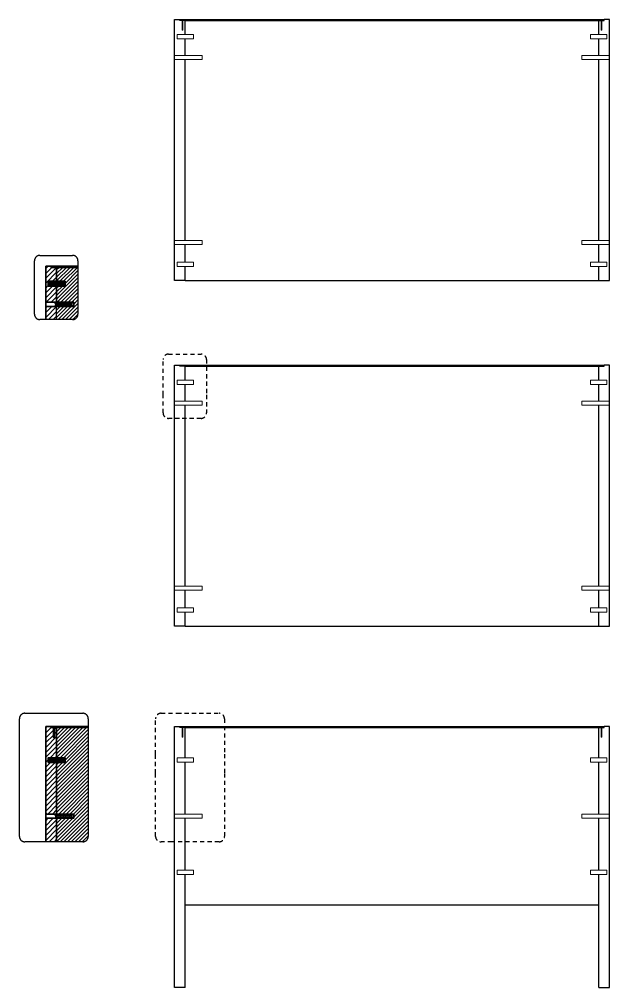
# Model space of a CAD drawing. Header units: millimetres. Extents: x 26 to 685, y 31 to 1090.
# Drawn here: x 319.5 to 428, y 912.5 to 1090.4 of the extents above; entities that cross this region are included whole.
import ezdxf

# ---------------------------------------------------------------- set-up
doc = ezdxf.new("R2010")
doc.units = ezdxf.units.MM
doc.linetypes.add('JIS_02_0.7', pattern=[1.35, 0.75, -0.6])
doc.linetypes.add('TRATTEGGIATA', pattern=[19.05, 12.7, -6.35])
doc.layers.get('0').update_dxf_attribs({"lineweight": 9})
for name, color, linetype, lineweight in [('campitura', 253, 'Continuous', 9), ('Sezioni 1', 150, 'Continuous', 35), ('Sezioni 10', 170, 'Continuous', 25), ('Vano viti', 130, 'Continuous', 18), ('Viti', 50, 'Continuous', 15)]:
    doc.layers.add(name, color=color, linetype=linetype, lineweight=lineweight)
doc.layers.add('simboli', color=7, linetype='Continuous')

# ---------------------------------------------------------------- blocks, each defined once
blk = doc.blocks.new('405950')
for p, q in [((40.02, 257.65), (41.68, 257.65)), ((40.02, 257.55), (41.68, 257.55)), ((42.02, 257.6), (41.76, 257.64)), ((42.02, 257.6), (41.76, 257.55))]:
    blk.add_line(p, q)
blk.add_lwpolyline([(39.99, 257.45), (40, 257.45, 0.414214), (40.02, 257.47), (40.02, 257.73, 0.414214), (40, 257.75), (39.99, 257.75, 0.414214), (39.97, 257.73), (39.97, 257.47, 0.414214)], format="xyb", close=True)
for centre, start, end in [((41.68, 257.15), 80.5377, 90), ((41.68, 258.05), 270, 279.4623)]:
    blk.add_arc(centre, 0.5, start, end)
blk = doc.blocks.new('*U26')
blk.add_lwpolyline([(0, 0), (0, 0.15), (0.05, 0), (0.12, -0.4), (0.13, -0.55), (0.07, -0.4), (0, 0)])
blk = doc.blocks.new('*U27')
at = {"color": 0, "linetype": 'ByBlock', "lineweight": -2, "transparency": 16777216}
for p in [(42.38, 270.66), (42.62, 270.66), (42.85, 270.66), (43.09, 270.66), (43.32, 270.66), (43.56, 270.66), (43.79, 270.66), (44.03, 270.66), (44.26, 270.66), (44.5, 270.66), (44.73, 270.66), (44.97, 270.66), (45.2, 270.66), (45.44, 270.66)]:
    blk.add_blockref('*U26', p, dxfattribs=at)
blk = doc.blocks.new('100214')
for p, q in [((40.13, 270.93), (40.13, 269.99)), ((40.15, 270.93), (40.23, 270.81)), ((40.23, 270.81), (40.23, 270.11)), ((40.23, 270.81), (41.51, 270.81)), ((41.78, 270.68), (41.55, 270.8)), ((41.87, 270.66), (42, 270.66)), ((42, 270.66), (42.06, 270.66)), ((42.11, 270.66), (42.3, 270.66)), ((42.35, 270.66), (42.53, 270.66)), ((42.58, 270.66), (42.77, 270.66)), ((42.82, 270.66), (43.01, 270.66)), ((43.06, 270.66), (43.24, 270.66)), ((43.29, 270.66), (43.48, 270.66)), ((43.53, 270.66), (43.71, 270.66)), ((43.76, 270.66), (43.95, 270.66)), ((44, 270.66), (44.18, 270.66)), ((44.23, 270.66), (44.42, 270.66)), ((44.47, 270.66), (44.65, 270.66)), ((44.7, 270.66), (44.89, 270.66)), ((44.94, 270.66), (45.18, 270.66)), ((45.23, 270.61), (45.23, 270.31)), ((40.23, 270.11), (40.15, 269.99)), ((40.23, 270.11), (41.51, 270.11)), ((41.86, 270.24), (41.55, 270.12)), ((42.07, 270.26), (41.95, 270.26)), ((42.14, 270.26), (42.07, 270.26)), ((42.37, 270.26), (42.19, 270.26)), ((42.61, 270.26), (42.42, 270.26)), ((42.84, 270.26), (42.66, 270.26)), ((43.08, 270.26), (42.89, 270.26)), ((43.31, 270.26), (43.13, 270.26)), ((43.55, 270.26), (43.36, 270.26)), ((43.78, 270.26), (43.6, 270.26)), ((44.02, 270.26), (43.83, 270.26)), ((44.25, 270.26), (44.07, 270.26)), ((44.49, 270.26), (44.3, 270.26)), ((44.72, 270.26), (44.54, 270.26)), ((44.96, 270.26), (44.77, 270.26)), ((45.18, 270.26), (45.01, 270.26))]:
    blk.add_line(p, q)
for centre, radius, start, end in [((40.14, 270.93), 0.01, 33.6901, 180), ((41.51, 270.71), 0.1, 63.1876, 90), ((41.87, 270.86), 0.2, 243.1876, 256.986), ((45.18, 270.61), 0.05, 360, 90), ((40.14, 269.99), 0.01, 180, 326.3099), ((41.51, 270.21), 0.1, 270, 292.1621), ((41.94, 270.06), 0.2, 100.2129, 112.1621), ((45.18, 270.31), 0.05, 270, 0)]:
    blk.add_arc(centre, radius, start, end)
blk.add_blockref('*U27', (-0.55, 0))
blk = doc.blocks.new('101350')
for p, q in [((40.13, 267.87), (40.13, 267.33)), ((40.15, 267.91), (40.27, 267.99)), ((40.15, 267.28), (40.27, 267.21)), ((40.28, 267.2), (40.28, 268)), ((40.29, 268), (42.96, 268)), ((40.29, 267.2), (42.96, 267.2)), ((40.38, 267.87), (42.88, 267.87)), ((40.38, 267.75), (42.88, 267.75)), ((40.38, 267.6), (42.88, 267.6)), ((40.38, 267.45), (42.88, 267.45)), ((40.38, 267.32), (42.88, 267.32)), ((42.98, 268), (42.98, 267.2)), ((43.11, 267.91), (42.99, 267.99)), ((43.11, 267.28), (42.99, 267.21)), ((43.13, 267.87), (43.13, 267.33))]:
    blk.add_line(p, q)
for centre, start, end in [((40.18, 267.87), 123.6901, 180), ((40.18, 267.33), 180, 236.3099), ((40.29, 267.95), 90, 123.6901), ((40.29, 267.25), 236.3099, 270), ((42.96, 267.95), 56.3099, 90), ((42.96, 267.25), 270, 303.6901), ((43.08, 267.87), 0, 56.3099), ((43.08, 267.33), 303.6901, 0)]:
    blk.add_arc(centre, 0.05, start, end)

msp = doc.modelspace()

# ---------------------------------------------------------------- hatches: boundary and pattern name
at = {"layer": 'campitura'}
h = msp.add_hatch(dxfattribs=at)
h.set_pattern_fill('ANSI31', color=256, scale=0.2)
h.paths.add_polyline_path([(324.49, 1037.63), (324.39, 1037.48), (324.39, 1035.22), (325.32, 1035.22), (326.39, 1035.22), (326.39, 1037.63)])
h.paths.add_polyline_path([(324.39, 1038.58), (324.51, 1038.4), (326.39, 1038.4), (326.39, 1041.38), (324.85, 1041.38), (324.85, 1042.26), (326.39, 1042.26), (326.39, 1044.82), (325.61, 1044.82), (325.39, 1044.82), (325.39, 1045.02), (324.39, 1045.02)])
h = msp.add_hatch(dxfattribs=at)
h.set_pattern_fill('ANSI31', color=256, scale=0.1)
h.paths.add_polyline_path([(330.3, 1045.02), (325.39, 1045.02), (325.39, 1044.82), (325.61, 1044.82), (326.39, 1044.82), (330.3, 1044.82)])
h = msp.add_hatch(dxfattribs=at)
h.set_pattern_fill('ANSI31', color=256, scale=0.15)
edge = h.paths.add_edge_path()
edge.add_line((326.39, 1038.4), (329.53, 1038.4))
edge.add_line((329.53, 1038.4), (329.53, 1037.63))
edge.add_line((329.53, 1037.63), (326.39, 1037.63))
edge.add_line((326.39, 1037.63), (326.39, 1035.22))
edge.add_line((326.39, 1035.22), (329.3, 1035.22))
edge.add_arc((329.3, 1036.22), 1, 270, 360)
edge.add_line((330.3, 1036.22), (330.3, 1039.53))
edge.add_line((330.3, 1039.53), (330.3, 1044.82))
edge.add_line((330.3, 1044.82), (326.39, 1044.82))
edge.add_line((326.39, 1044.82), (326.39, 1042.26))
edge.add_line((326.39, 1042.26), (327.93, 1042.26))
edge.add_line((327.93, 1042.26), (327.93, 1041.38))
edge.add_line((327.93, 1041.38), (326.39, 1041.38))
edge.add_line((326.39, 1041.38), (326.39, 1038.4))
h = msp.add_hatch(dxfattribs=at)
h.set_pattern_fill('ANSI31', color=256, scale=0.2)
h.paths.add_polyline_path([(324.49, 943.6), (324.39, 943.45), (324.39, 939.28), (326.39, 939.28), (326.39, 943.6)])
h.paths.add_polyline_path([(324.49, 944.38), (326.39, 944.38), (326.39, 953.85), (324.85, 953.85), (324.85, 954.73), (326.39, 954.73), (326.39, 960.29), (325.98, 960.29), (325.98, 958.46), (325.79, 958.46), (325.79, 960.29), (325.39, 960.29), (325.39, 960.49), (324.39, 960.49), (324.39, 944.53)])
h = msp.add_hatch(dxfattribs=at)
h.set_pattern_fill('ANSI31', color=256, scale=0.1)
h.paths.add_polyline_path([(332.2, 960.49), (326.02, 960.49), (325.98, 960.49), (325.98, 960.29), (326.39, 960.29), (332.2, 960.29)])
h.paths.add_polyline_path([(325.79, 960.49), (325.76, 960.49), (325.39, 960.49), (325.39, 960.29), (325.79, 960.29)])
h = msp.add_hatch(dxfattribs=at)
h.set_pattern_fill('ANSI31', color=256, scale=0.15)
edge = h.paths.add_edge_path()
edge.add_line((329.53, 943.6), (326.39, 943.6))
edge.add_line((326.39, 943.6), (326.39, 939.28))
edge.add_line((326.39, 939.28), (331.2, 939.28))
edge.add_arc((331.2, 940.28), 1, 270, 360)
edge.add_line((332.2, 940.28), (332.2, 951.85))
edge.add_line((332.2, 951.85), (332.2, 955.39))
edge.add_line((332.2, 955.39), (332.2, 960.29))
edge.add_line((332.2, 960.29), (326.39, 960.29))
edge.add_line((326.39, 960.29), (326.39, 954.73))
edge.add_line((326.39, 954.73), (327.93, 954.73))
edge.add_line((327.93, 954.73), (327.93, 953.85))
edge.add_line((327.93, 953.85), (326.39, 953.85))
edge.add_line((326.39, 953.85), (326.39, 944.38))
edge.add_line((326.39, 944.38), (329.53, 944.38))
edge.add_line((329.53, 944.38), (329.53, 943.6))

# ---------------------------------------------------------------- linework, layer by layer
at = {"layer": 'Sezioni 1'}
for p, q in [((325.39, 1045.02), (330.3, 1045.02)), ((325.39, 1044.82), (325.39, 1045.02)), ((325.61, 1044.82), (325.39, 1044.82)), ((326.39, 1044.82), (325.61, 1044.82)), ((326.39, 1042.26), (326.39, 1044.82)), ((326.39, 1044.82), (330.3, 1044.82)), ((326.39, 1038.4), (326.39, 1041.38)), ((325.39, 960.49), (325.76, 960.49)), ((325.39, 960.29), (325.39, 960.49)), ((325.79, 960.29), (325.39, 960.29)), ((326.39, 960.29), (325.98, 960.29)), ((326.02, 960.49), (332.2, 960.49)), ((326.39, 960.29), (332.2, 960.29)), ((326.39, 954.73), (326.39, 960.29)), ((326.39, 944.38), (326.39, 953.85)), ((326.39, 939.28), (326.39, 943.6))]:
    msp.add_line(p, q, dxfattribs=at)
for points in [[(324.39, 1035.22), (324.39, 1045.02)], [(324.39, 1045.02), (325.39, 1045.02), (325.39, 1045.02)], [(324.39, 1038.58), (324.51, 1038.4), (329.53, 1038.4), (329.53, 1037.63), (324.52, 1037.63), (324.39, 1037.45)], [(324.39, 939.28), (324.39, 960.49)], [(324.39, 960.49), (325.39, 960.49), (325.39, 960.49)], [(325.98, 960.49), (325.98, 958.46), (325.79, 958.46), (325.79, 960.49)], [(324.39, 944.55), (324.51, 944.38), (329.53, 944.38), (329.53, 943.6), (324.5, 943.6), (324.39, 943.44)]]:
    msp.add_lwpolyline(points, dxfattribs=at)
for points in [[(324.85, 1041.82), (324.85, 1042.26), (327.93, 1042.26), (327.93, 1041.38), (324.85, 1041.38)], [(324.85, 954.29), (324.85, 954.73), (327.93, 954.73), (327.93, 953.85), (324.85, 953.85)]]:
    msp.add_lwpolyline(points, close=True, dxfattribs=at)
at = {"layer": 'Sezioni 10'}
for p, q in [((349.02, 1090.38), (427.02, 1090.38)), ((349.02, 1090.18), (349.02, 1090.38)), ((349.47, 1090.18), (349.02, 1090.18)), ((350.02, 1090.18), (349.57, 1090.18)), ((350.02, 1087.58), (350.02, 1090.18)), ((350.02, 1090.18), (426.02, 1090.18)), ((426.02, 1090.18), (426.47, 1090.18)), ((426.02, 1087.58), (426.02, 1090.18)), ((426.57, 1090.18), (427.02, 1090.18)), ((427.02, 1090.18), (427.02, 1090.38)), ((350.02, 1083.73), (350.02, 1086.78)), ((426.02, 1083.73), (426.02, 1086.78)), ((350.02, 1049.73), (350.02, 1083.03)), ((426.02, 1049.73), (426.02, 1083.03)), ((350.02, 1045.78), (350.02, 1049.03)), ((426.02, 1045.78), (426.02, 1049.03)), ((350.02, 1042.38), (350.02, 1044.98)), ((426.02, 1042.38), (426.02, 1044.98)), ((350.02, 1042.38), (426.02, 1042.38)), ((326.39, 1035.22), (326.39, 1037.63)), ((349.02, 1026.87), (427.02, 1026.87)), ((349.02, 1026.67), (349.02, 1026.87)), ((349.47, 1026.67), (349.02, 1026.67)), ((350.02, 1026.67), (349.47, 1026.67)), ((350.02, 1026.67), (426.02, 1026.67)), ((350.02, 1024.07), (350.02, 1026.67)), ((426.02, 1026.67), (426.57, 1026.67)), ((426.02, 1024.07), (426.02, 1026.67)), ((426.57, 1026.67), (427.02, 1026.67)), ((427.02, 1026.67), (427.02, 1026.87)), ((350.02, 1020.22), (350.02, 1023.27)), ((426.02, 1020.22), (426.02, 1023.27)), ((350.02, 986.22), (350.02, 1019.52)), ((426.02, 986.22), (426.02, 1019.52)), ((350.02, 982.27), (350.02, 985.52)), ((426.02, 982.27), (426.02, 985.52)), ((350.02, 978.87), (350.02, 981.47)), ((426.02, 978.87), (426.02, 981.47)), ((350.02, 978.87), (426.02, 978.87)), ((349.02, 960.49), (427.02, 960.49)), ((349.02, 960.29), (349.02, 960.49)), ((349.47, 960.29), (349.02, 960.29)), ((350.02, 960.29), (349.57, 960.29)), ((350.02, 960.29), (426.02, 960.29)), ((350.02, 954.69), (350.02, 960.29)), ((426.02, 960.29), (426.47, 960.29)), ((426.02, 954.69), (426.02, 960.29)), ((426.57, 960.29), (427.02, 960.29)), ((427.02, 960.29), (427.02, 960.49)), ((350.02, 944.34), (350.02, 953.89)), ((426.02, 944.34), (426.02, 953.89)), ((350.02, 934.09), (350.02, 943.64)), ((426.02, 934.09), (426.02, 943.64)), ((350.02, 912.49), (350.02, 933.29)), ((426.02, 912.49), (426.02, 933.29)), ((350.02, 927.69), (426.02, 927.69))]:
    msp.add_line(p, q, dxfattribs=at)
for points in [[(350.02, 1042.38), (348.02, 1042.38), (348.02, 1090.38)], [(348.02, 1090.38), (349.02, 1090.38), (349.02, 1090.38)], [(426.02, 1042.38), (428.02, 1042.38), (428.02, 1090.38)], [(428.02, 1090.38), (427.02, 1090.38), (427.02, 1090.38)], [(350.02, 978.87), (348.02, 978.87), (348.02, 1026.87)], [(348.02, 1026.87), (349.02, 1026.87), (349.02, 1026.87)], [(426.02, 978.87), (428.02, 978.87), (428.02, 1026.87)], [(428.02, 1026.87), (427.02, 1026.87), (427.02, 1026.87)], [(350.02, 912.49), (348.02, 912.49), (348.02, 960.49)], [(348.02, 960.49), (349.02, 960.49), (349.02, 960.49)], [(426.02, 912.49), (428.02, 912.49), (428.02, 960.49)], [(428.02, 960.49), (427.02, 960.49), (427.02, 960.49)]]:
    msp.add_lwpolyline(points, dxfattribs=at)
at = {"layer": 'simboli', "linetype": 'TRATTEGGIATA'}
msp.add_lwpolyline([(325.32, 1035.22), (323.32, 1035.22, -0.414214), (322.32, 1036.22), (322.32, 1039.53), (322.32, 1046.03, -0.414214), (323.32, 1047.03), (329.3, 1047.03, -0.414214), (330.3, 1046.03), (330.3, 1039.53), (330.3, 1036.22, -0.414214), (329.3, 1035.22), (325.3, 1035.22)], format="xyb", dxfattribs=at)
at = {"layer": 'simboli', "linetype": 'JIS_02_0.7'}
msp.add_lwpolyline([(348.95, 1017.07), (346.95, 1017.07, -0.414214), (345.95, 1018.07), (345.95, 1021.38), (345.95, 1027.88, -0.414214), (346.95, 1028.88), (352.93, 1028.88, -0.414214), (353.93, 1027.88), (353.93, 1021.38), (353.93, 1018.07, -0.414214), (352.93, 1017.07), (348.93, 1017.07)], format="xyb", dxfattribs=at)
at = {"layer": 'simboli', "linetype": 'TRATTEGGIATA'}
msp.add_lwpolyline([(319.54, 951.85), (319.54, 955.39), (319.54, 961.89, -0.414214), (320.54, 962.89), (323.53, 962.89), (331.2, 962.89, -0.414214), (332.2, 961.89), (332.2, 955.39), (332.2, 951.85), (332.2, 940.28, -0.414214), (331.2, 939.28), (322.54, 939.28), (320.54, 939.28, -0.414214), (319.54, 940.28)], format="xyb", close=True, dxfattribs=at)
at = {"layer": 'simboli', "linetype": 'JIS_02_0.7'}
msp.add_lwpolyline([(344.57, 951.85), (344.57, 955.39), (344.57, 961.89, -0.414214), (345.57, 962.89), (348.56, 962.89), (356.23, 962.89, -0.414214), (357.23, 961.89), (357.23, 955.39), (357.23, 951.85), (357.23, 940.28, -0.414214), (356.23, 939.28), (347.57, 939.28), (345.57, 939.28, -0.414214), (344.57, 940.28)], format="xyb", close=True, dxfattribs=at)
at = {"layer": 'Vano viti'}
for points in [[(349.47, 1090.38), (349.47, 1088.38), (349.57, 1088.38), (349.57, 1090.38)], [(426.57, 1090.38), (426.57, 1088.38), (426.47, 1088.38), (426.47, 1090.38)], [(348.52, 1087.58), (351.52, 1087.58), (351.52, 1086.78), (348.52, 1086.78), (348.52, 1087.58)], [(427.52, 1087.58), (424.52, 1087.58), (424.52, 1086.78), (427.52, 1086.78), (427.52, 1087.58)], [(348.02, 1083.73), (350.02, 1083.73), (353.12, 1083.73)], [(353.12, 1083.73), (353.12, 1083.03), (348.02, 1083.03)], [(428.02, 1083.73), (426.02, 1083.73), (422.92, 1083.73)], [(422.92, 1083.73), (422.92, 1083.03), (428.02, 1083.03)], [(348.02, 1049.73), (350.02, 1049.73), (353.12, 1049.73)], [(353.12, 1049.73), (353.12, 1049.03), (348.02, 1049.03)], [(428.02, 1049.73), (426.02, 1049.73), (422.92, 1049.73)], [(422.92, 1049.73), (422.92, 1049.03), (428.02, 1049.03)], [(348.52, 1045.78), (351.52, 1045.78), (351.52, 1044.98), (348.52, 1044.98), (348.52, 1045.78)], [(427.52, 1045.78), (424.52, 1045.78), (424.52, 1044.98), (427.52, 1044.98), (427.52, 1045.78)], [(348.52, 1024.07), (351.52, 1024.07), (351.52, 1023.27), (348.52, 1023.27), (348.52, 1024.07)], [(427.52, 1024.07), (424.52, 1024.07), (424.52, 1023.27), (427.52, 1023.27), (427.52, 1024.07)], [(348.02, 1020.22), (350.02, 1020.22), (353.12, 1020.22)], [(353.12, 1020.22), (353.12, 1019.52), (348.02, 1019.52)], [(428.02, 1020.22), (426.02, 1020.22), (422.92, 1020.22)], [(422.92, 1020.22), (422.92, 1019.52), (428.02, 1019.52)], [(348.02, 986.22), (350.02, 986.22), (353.12, 986.22)], [(353.12, 986.22), (353.12, 985.52), (348.02, 985.52)], [(428.02, 986.22), (426.02, 986.22), (422.92, 986.22)], [(422.92, 986.22), (422.92, 985.52), (428.02, 985.52)], [(348.52, 982.27), (351.52, 982.27), (351.52, 981.47), (348.52, 981.47), (348.52, 982.27)], [(427.52, 982.27), (424.52, 982.27), (424.52, 981.47), (427.52, 981.47), (427.52, 982.27)], [(349.47, 960.49), (349.47, 958.49), (349.57, 958.49), (349.57, 960.49)], [(426.57, 960.49), (426.57, 958.49), (426.47, 958.49), (426.47, 960.49)], [(348.52, 954.69), (351.52, 954.69), (351.52, 953.89), (348.52, 953.89), (348.52, 954.69)], [(427.52, 954.69), (424.52, 954.69), (424.52, 953.89), (427.52, 953.89), (427.52, 954.69)], [(348.02, 944.34), (350.02, 944.34), (353.12, 944.34)], [(353.12, 944.34), (353.12, 943.64), (348.02, 943.64)], [(428.02, 944.34), (426.02, 944.34), (422.92, 944.34)], [(422.92, 944.34), (422.92, 943.64), (428.02, 943.64)], [(348.52, 934.09), (351.52, 934.09), (351.52, 933.29), (348.52, 933.29), (348.52, 934.09)], [(427.52, 934.09), (424.52, 934.09), (424.52, 933.29), (427.52, 933.29), (427.52, 934.09)]]:
    msp.add_lwpolyline(points, dxfattribs=at)

# ---------------------------------------------------------------- block references
at = {"layer": 'Viti'}
for name, p in [('101350', (284.76, 774.22)), ('100214', (284.26, 767.56)), ('101350', (284.76, 686.69)), ('100214', (284.26, 673.53))]:
    msp.add_blockref(name, p, dxfattribs=at)
at = {"layer": 'Viti', "rotation": 270}
msp.add_blockref('405950', (68.29, 1000.51), dxfattribs=at)

doc.saveas('drawing.dxf')
